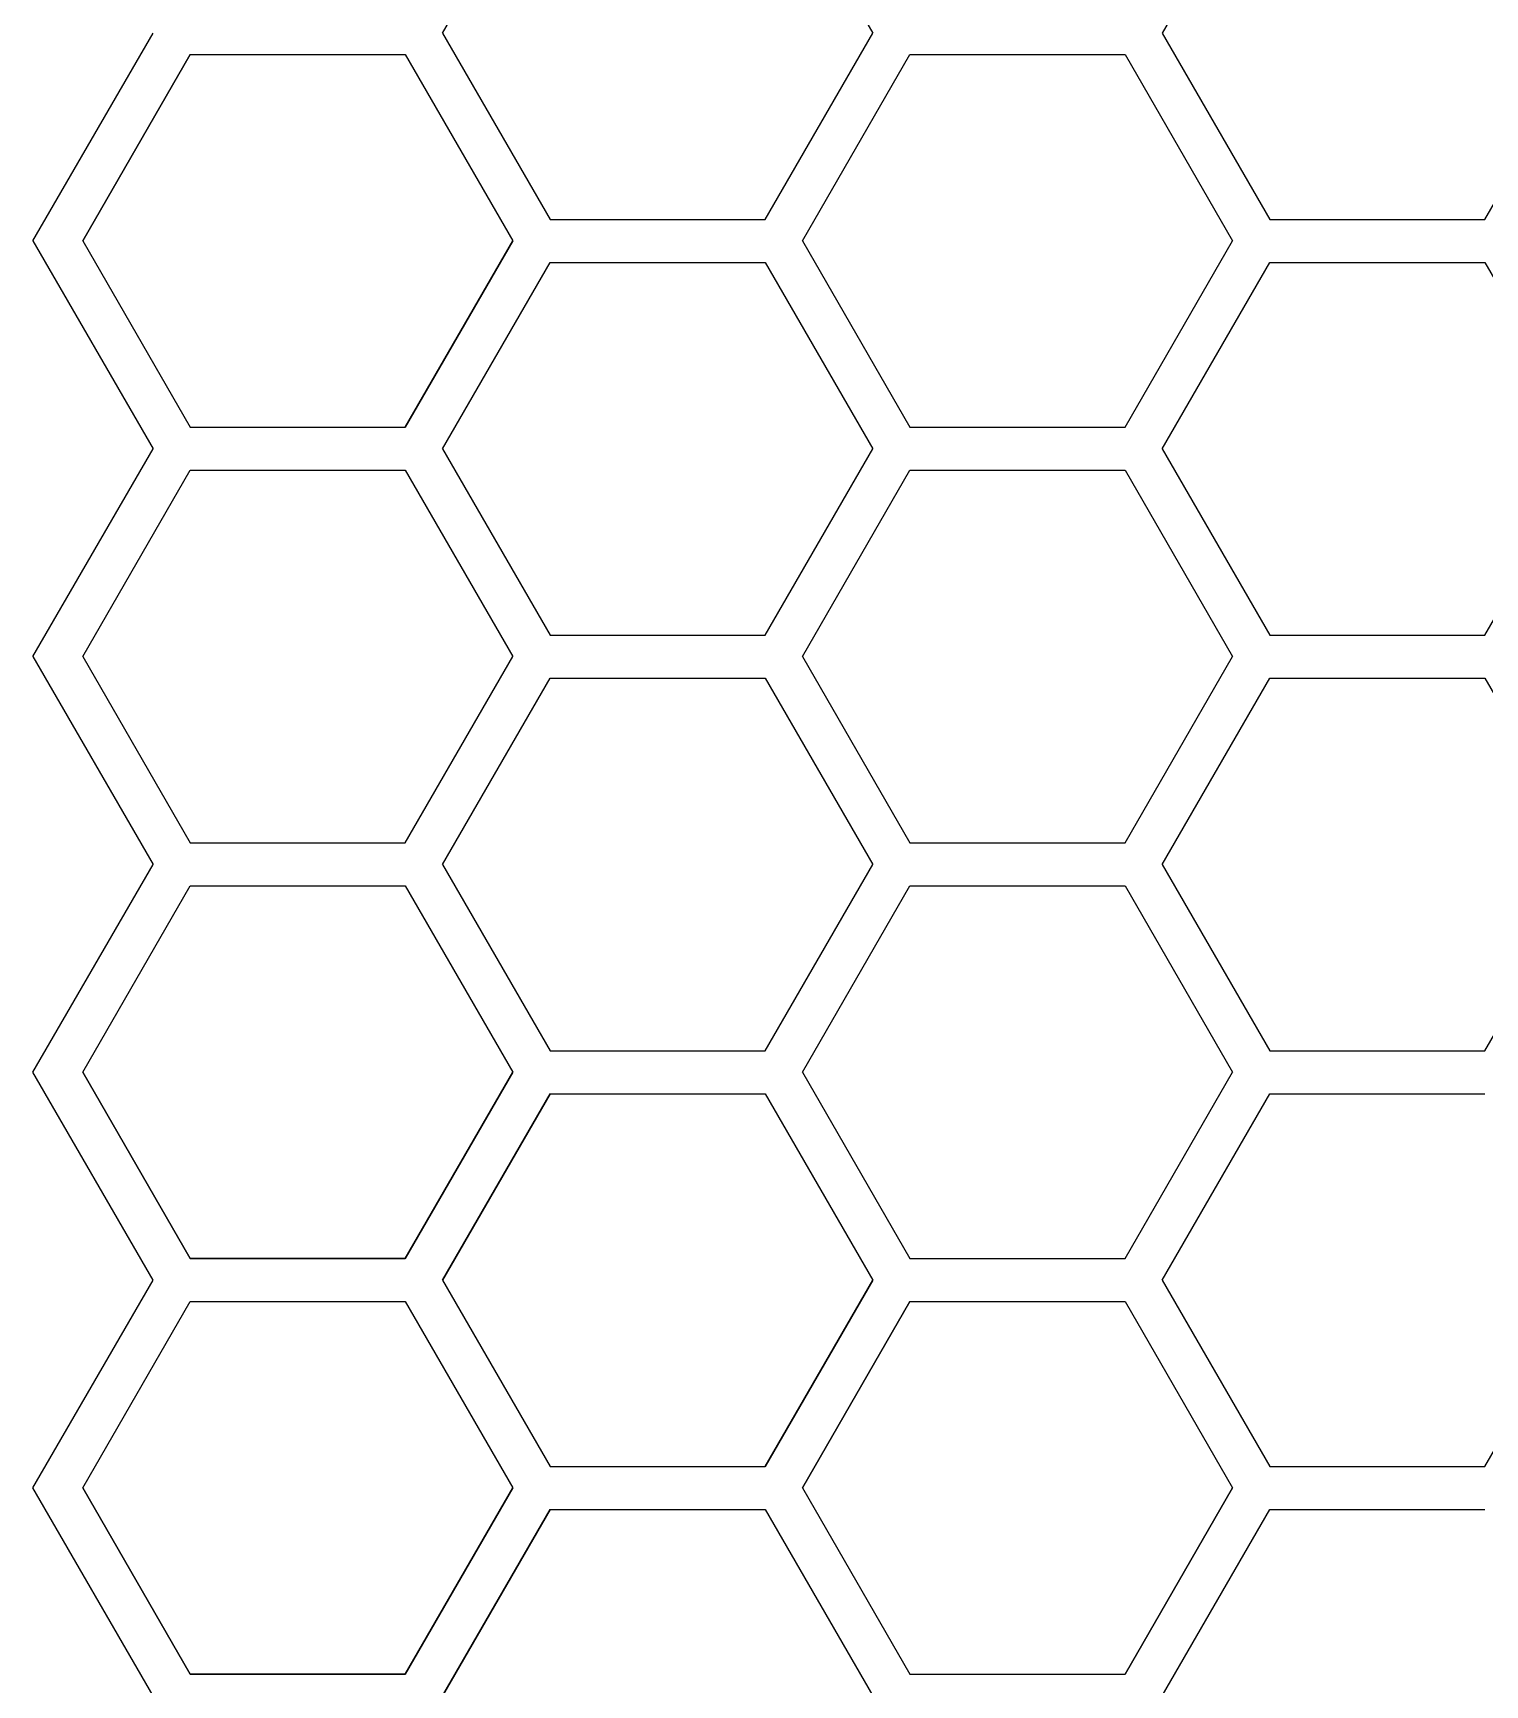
# Model space of a CAD drawing. Header units: millimetres. Extents: x 606 to 1123, y -612 to 146.
# Drawn here: x 605.7 to 740.7, y -454.9 to -301.3 of the extents above; entities that cross this region are included whole.
import ezdxf

# ---------------------------------------------------------------- set-up
doc = ezdxf.new("R2010")
doc.units = ezdxf.units.MM
doc.layers.get('0').update_dxf_attribs({"linetype": 'CONTINUOUS', "lineweight": 25})

msp = doc.modelspace()

# ---------------------------------------------------------------- linework, layer by layer
for p, q in [((643.76, -301.31), (653.76, -283.99)), ((643.76, -301.31), (653.76, -283.99)), ((643.76, -301.31), (653.76, -283.99)), ((673.76, -283.99), (683.76, -301.31)), ((673.76, -283.99), (683.76, -301.31)), ((673.76, -283.99), (683.76, -301.31)), ((720.68, -283.99), (710.68, -301.31)), ((720.68, -283.99), (710.68, -301.31)), ((720.68, -283.99), (710.68, -301.31)), ((605.67, -320.63), (616.83, -301.31)), ((605.67, -320.63), (616.83, -301.31)), ((605.67, -320.63), (616.83, -301.31)), ((643.76, -301.31), (653.76, -318.63)), ((643.76, -301.31), (653.76, -318.63)), ((643.76, -301.31), (653.76, -318.63)), ((643.76, -301.31), (653.76, -318.63)), ((643.76, -301.31), (653.76, -318.63)), ((643.76, -301.31), (653.76, -318.63)), ((673.76, -318.63), (683.76, -301.31)), ((673.76, -318.63), (683.76, -301.31)), ((673.76, -318.63), (683.76, -301.31)), ((673.76, -318.63), (683.76, -301.31)), ((673.76, -318.63), (683.76, -301.31)), ((673.76, -318.63), (683.76, -301.31)), ((710.68, -301.31), (720.68, -318.63)), ((710.68, -301.31), (720.68, -318.63)), ((710.68, -301.31), (720.68, -318.63)), ((710.68, -301.31), (720.68, -318.63)), ((710.68, -301.31), (720.68, -318.63)), ((710.68, -301.31), (720.68, -318.63)), ((710.68, -301.31), (720.68, -318.63)), ((710.68, -301.31), (720.68, -318.63)), ((710.68, -301.31), (720.68, -318.63)), ((740.68, -318.63), (750.68, -301.31)), ((740.68, -318.63), (750.68, -301.31)), ((740.68, -318.63), (750.68, -301.31)), ((620.29, -303.31), (610.29, -320.63)), ((610.29, -320.63), (620.29, -303.31)), ((610.29, -320.63), (620.29, -303.31)), ((620.29, -303.31), (610.29, -320.63)), ((610.29, -320.63), (620.29, -303.31)), ((610.29, -320.63), (620.29, -303.31)), ((620.29, -303.31), (610.29, -320.63)), ((610.29, -320.63), (620.29, -303.31)), ((610.29, -320.63), (620.29, -303.31)), ((620.29, -303.31), (640.29, -303.31)), ((620.29, -303.31), (640.29, -303.31)), ((620.29, -303.31), (640.29, -303.31)), ((620.29, -303.31), (640.29, -303.31)), ((620.29, -303.31), (640.29, -303.31)), ((620.29, -303.31), (640.29, -303.31)), ((620.29, -303.31), (640.29, -303.31)), ((620.29, -303.31), (640.29, -303.31)), ((620.29, -303.31), (640.29, -303.31)), ((640.29, -303.31), (650.29, -320.63)), ((640.29, -303.31), (650.29, -320.63)), ((640.29, -303.31), (650.29, -320.63)), ((640.29, -303.31), (650.29, -320.63)), ((640.29, -303.31), (650.29, -320.63)), ((640.29, -303.31), (650.29, -320.63)), ((640.29, -303.31), (650.29, -320.63)), ((640.29, -303.31), (650.29, -320.63)), ((640.29, -303.31), (650.29, -320.63)), ((677.22, -320.63), (687.22, -303.31)), ((677.22, -320.63), (687.22, -303.31)), ((677.22, -320.63), (687.22, -303.31)), ((677.22, -320.63), (687.22, -303.31)), ((677.22, -320.63), (687.22, -303.31)), ((677.22, -320.63), (687.22, -303.31)), ((687.22, -303.31), (707.22, -303.31)), ((687.22, -303.31), (707.22, -303.31)), ((687.22, -303.31), (707.22, -303.31)), ((687.22, -303.31), (707.22, -303.31)), ((687.22, -303.31), (707.22, -303.31)), ((687.22, -303.31), (707.22, -303.31)), ((707.22, -303.31), (717.22, -320.63)), ((707.22, -303.31), (717.22, -320.63)), ((707.22, -303.31), (717.22, -320.63)), ((707.22, -303.31), (717.22, -320.63)), ((707.22, -303.31), (717.22, -320.63)), ((707.22, -303.31), (717.22, -320.63)), ((653.76, -318.63), (673.76, -318.63)), ((653.76, -318.63), (673.76, -318.63)), ((653.76, -318.63), (673.76, -318.63)), ((653.76, -318.63), (673.76, -318.63)), ((653.76, -318.63), (673.76, -318.63)), ((653.76, -318.63), (673.76, -318.63)), ((720.68, -318.63), (740.68, -318.63)), ((720.68, -318.63), (740.68, -318.63)), ((720.68, -318.63), (740.68, -318.63)), ((720.68, -318.63), (740.68, -318.63)), ((720.68, -318.63), (740.68, -318.63)), ((720.68, -318.63), (740.68, -318.63)), ((720.68, -318.63), (740.68, -318.63)), ((720.68, -318.63), (740.68, -318.63)), ((720.68, -318.63), (740.68, -318.63)), ((605.67, -320.63), (616.83, -339.95)), ((605.67, -320.63), (616.83, -339.95)), ((605.67, -320.63), (616.83, -339.95)), ((610.29, -320.63), (620.29, -337.95)), ((610.29, -320.63), (620.29, -337.95)), ((610.29, -320.63), (620.29, -337.95)), ((610.29, -320.63), (620.29, -337.95)), ((610.29, -320.63), (620.29, -337.95)), ((610.29, -320.63), (620.29, -337.95)), ((610.29, -320.63), (620.29, -337.95)), ((610.29, -320.63), (620.29, -337.95)), ((610.29, -320.63), (620.29, -337.95)), ((650.29, -320.63), (640.29, -337.95)), ((640.29, -337.95), (650.29, -320.63)), ((640.29, -337.95), (650.29, -320.63)), ((650.29, -320.63), (640.29, -337.95)), ((640.29, -337.95), (650.29, -320.63)), ((640.29, -337.95), (650.29, -320.63)), ((650.29, -320.63), (640.29, -337.95)), ((640.29, -337.95), (650.29, -320.63)), ((640.29, -337.95), (650.29, -320.63)), ((677.22, -320.63), (687.22, -337.95)), ((677.22, -320.63), (687.22, -337.95)), ((677.22, -320.63), (687.22, -337.95)), ((677.22, -320.63), (687.22, -337.95)), ((677.22, -320.63), (687.22, -337.95)), ((677.22, -320.63), (687.22, -337.95)), ((707.22, -337.95), (717.22, -320.63)), ((707.22, -337.95), (717.22, -320.63)), ((707.22, -337.95), (717.22, -320.63)), ((707.22, -337.95), (717.22, -320.63)), ((707.22, -337.95), (717.22, -320.63)), ((707.22, -337.95), (717.22, -320.63)), ((643.76, -339.95), (653.76, -322.63)), ((643.76, -339.95), (653.76, -322.63)), ((643.76, -339.95), (653.76, -322.63)), ((643.76, -339.95), (653.76, -322.63)), ((643.76, -339.95), (653.76, -322.63)), ((643.76, -339.95), (653.76, -322.63)), ((653.76, -322.63), (673.76, -322.63)), ((653.76, -322.63), (673.76, -322.63)), ((653.76, -322.63), (673.76, -322.63)), ((653.76, -322.63), (673.76, -322.63)), ((653.76, -322.63), (673.76, -322.63)), ((653.76, -322.63), (673.76, -322.63)), ((673.76, -322.63), (683.76, -339.95)), ((673.76, -322.63), (683.76, -339.95)), ((673.76, -322.63), (683.76, -339.95)), ((673.76, -322.63), (683.76, -339.95)), ((673.76, -322.63), (683.76, -339.95)), ((673.76, -322.63), (683.76, -339.95)), ((710.68, -339.95), (720.68, -322.63)), ((710.68, -339.95), (720.68, -322.63)), ((710.68, -339.95), (720.68, -322.63)), ((710.68, -339.95), (720.68, -322.63)), ((710.68, -339.95), (720.68, -322.63)), ((710.68, -339.95), (720.68, -322.63)), ((720.68, -322.63), (740.68, -322.63)), ((720.68, -322.63), (740.68, -322.63)), ((720.68, -322.63), (740.68, -322.63)), ((720.68, -322.63), (740.68, -322.63)), ((720.68, -322.63), (740.68, -322.63)), ((720.68, -322.63), (740.68, -322.63)), ((740.68, -322.63), (750.68, -339.95)), ((740.68, -322.63), (750.68, -339.95)), ((740.68, -322.63), (750.68, -339.95)), ((620.29, -337.95), (640.29, -337.95)), ((620.29, -337.95), (640.29, -337.95)), ((620.29, -337.95), (640.29, -337.95)), ((620.29, -337.95), (640.29, -337.95)), ((620.29, -337.95), (640.29, -337.95)), ((620.29, -337.95), (640.29, -337.95)), ((620.29, -337.95), (640.29, -337.95)), ((620.29, -337.95), (640.29, -337.95)), ((620.29, -337.95), (640.29, -337.95)), ((687.22, -337.95), (707.22, -337.95)), ((687.22, -337.95), (707.22, -337.95)), ((687.22, -337.95), (707.22, -337.95)), ((687.22, -337.95), (707.22, -337.95)), ((687.22, -337.95), (707.22, -337.95)), ((687.22, -337.95), (707.22, -337.95)), ((605.67, -359.27), (616.83, -339.95)), ((605.67, -359.27), (616.83, -339.95)), ((605.67, -359.27), (616.83, -339.95)), ((643.76, -339.95), (653.76, -357.27)), ((643.76, -339.95), (653.76, -357.27)), ((643.76, -339.95), (653.76, -357.27)), ((643.76, -339.95), (653.76, -357.27)), ((643.76, -339.95), (653.76, -357.27)), ((643.76, -339.95), (653.76, -357.27)), ((673.76, -357.27), (683.76, -339.95)), ((673.76, -357.27), (683.76, -339.95)), ((673.76, -357.27), (683.76, -339.95)), ((673.76, -357.27), (683.76, -339.95)), ((673.76, -357.27), (683.76, -339.95)), ((673.76, -357.27), (683.76, -339.95)), ((710.68, -339.95), (720.68, -357.27)), ((710.68, -339.95), (720.68, -357.27)), ((710.68, -339.95), (720.68, -357.27)), ((710.68, -339.95), (720.68, -357.27)), ((710.68, -339.95), (720.68, -357.27)), ((710.68, -339.95), (720.68, -357.27)), ((740.68, -357.27), (750.68, -339.95)), ((740.68, -357.27), (750.68, -339.95)), ((740.68, -357.27), (750.68, -339.95)), ((610.29, -359.27), (620.29, -341.95)), ((610.29, -359.27), (620.29, -341.95)), ((610.29, -359.27), (620.29, -341.95)), ((610.29, -359.27), (620.29, -341.95)), ((610.29, -359.27), (620.29, -341.95)), ((610.29, -359.27), (620.29, -341.95)), ((620.29, -341.95), (640.29, -341.95)), ((620.29, -341.95), (640.29, -341.95)), ((620.29, -341.95), (640.29, -341.95)), ((620.29, -341.95), (640.29, -341.95)), ((620.29, -341.95), (640.29, -341.95)), ((620.29, -341.95), (640.29, -341.95)), ((640.29, -341.95), (650.29, -359.27)), ((640.29, -341.95), (650.29, -359.27)), ((640.29, -341.95), (650.29, -359.27)), ((640.29, -341.95), (650.29, -359.27)), ((640.29, -341.95), (650.29, -359.27)), ((640.29, -341.95), (650.29, -359.27)), ((677.22, -359.27), (687.22, -341.95)), ((677.22, -359.27), (687.22, -341.95)), ((677.22, -359.27), (687.22, -341.95)), ((677.22, -359.27), (687.22, -341.95)), ((677.22, -359.27), (687.22, -341.95)), ((677.22, -359.27), (687.22, -341.95)), ((677.22, -359.27), (687.22, -341.95)), ((677.22, -359.27), (687.22, -341.95)), ((677.22, -359.27), (687.22, -341.95)), ((687.22, -341.95), (707.22, -341.95)), ((687.22, -341.95), (707.22, -341.95)), ((687.22, -341.95), (707.22, -341.95)), ((687.22, -341.95), (707.22, -341.95)), ((687.22, -341.95), (707.22, -341.95)), ((687.22, -341.95), (707.22, -341.95)), ((687.22, -341.95), (707.22, -341.95)), ((687.22, -341.95), (707.22, -341.95)), ((687.22, -341.95), (707.22, -341.95)), ((707.22, -341.95), (717.22, -359.27)), ((707.22, -341.95), (717.22, -359.27)), ((707.22, -341.95), (717.22, -359.27)), ((707.22, -341.95), (717.22, -359.27)), ((707.22, -341.95), (717.22, -359.27)), ((707.22, -341.95), (717.22, -359.27)), ((707.22, -341.95), (717.22, -359.27)), ((707.22, -341.95), (717.22, -359.27)), ((707.22, -341.95), (717.22, -359.27)), ((653.76, -357.27), (673.76, -357.27)), ((653.76, -357.27), (673.76, -357.27)), ((653.76, -357.27), (673.76, -357.27)), ((653.76, -357.27), (673.76, -357.27)), ((653.76, -357.27), (673.76, -357.27)), ((653.76, -357.27), (673.76, -357.27)), ((720.68, -357.27), (740.68, -357.27)), ((720.68, -357.27), (740.68, -357.27)), ((720.68, -357.27), (740.68, -357.27)), ((720.68, -357.27), (740.68, -357.27)), ((720.68, -357.27), (740.68, -357.27)), ((720.68, -357.27), (740.68, -357.27)), ((605.67, -359.27), (616.83, -378.59)), ((605.67, -359.27), (616.83, -378.59)), ((605.67, -359.27), (616.83, -378.59)), ((610.29, -359.27), (620.29, -376.59)), ((610.29, -359.27), (620.29, -376.59)), ((610.29, -359.27), (620.29, -376.59)), ((610.29, -359.27), (620.29, -376.59)), ((610.29, -359.27), (620.29, -376.59)), ((610.29, -359.27), (620.29, -376.59)), ((640.29, -376.59), (650.29, -359.27)), ((640.29, -376.59), (650.29, -359.27)), ((640.29, -376.59), (650.29, -359.27)), ((640.29, -376.59), (650.29, -359.27)), ((640.29, -376.59), (650.29, -359.27)), ((640.29, -376.59), (650.29, -359.27)), ((677.22, -359.27), (687.22, -376.59)), ((677.22, -359.27), (687.22, -376.59)), ((677.22, -359.27), (687.22, -376.59)), ((677.22, -359.27), (687.22, -376.59)), ((677.22, -359.27), (687.22, -376.59)), ((677.22, -359.27), (687.22, -376.59)), ((677.22, -359.27), (687.22, -376.59)), ((677.22, -359.27), (687.22, -376.59)), ((677.22, -359.27), (687.22, -376.59)), ((707.22, -376.59), (717.22, -359.27)), ((707.22, -376.59), (717.22, -359.27)), ((707.22, -376.59), (717.22, -359.27)), ((707.22, -376.59), (717.22, -359.27)), ((707.22, -376.59), (717.22, -359.27)), ((707.22, -376.59), (717.22, -359.27)), ((707.22, -376.59), (717.22, -359.27)), ((707.22, -376.59), (717.22, -359.27)), ((707.22, -376.59), (717.22, -359.27)), ((643.76, -378.59), (653.76, -361.27)), ((643.76, -378.59), (653.76, -361.27)), ((643.76, -378.59), (653.76, -361.27)), ((643.76, -378.59), (653.76, -361.27)), ((643.76, -378.59), (653.76, -361.27)), ((643.76, -378.59), (653.76, -361.27)), ((653.76, -361.27), (673.76, -361.27)), ((653.76, -361.27), (673.76, -361.27)), ((653.76, -361.27), (673.76, -361.27)), ((653.76, -361.27), (673.76, -361.27)), ((653.76, -361.27), (673.76, -361.27)), ((653.76, -361.27), (673.76, -361.27)), ((673.76, -361.27), (683.76, -378.59)), ((673.76, -361.27), (683.76, -378.59)), ((673.76, -361.27), (683.76, -378.59)), ((673.76, -361.27), (683.76, -378.59)), ((673.76, -361.27), (683.76, -378.59)), ((673.76, -361.27), (683.76, -378.59)), ((710.68, -378.59), (720.68, -361.27)), ((710.68, -378.59), (720.68, -361.27)), ((710.68, -378.59), (720.68, -361.27)), ((720.68, -361.27), (740.68, -361.27)), ((720.68, -361.27), (740.68, -361.27)), ((720.68, -361.27), (740.68, -361.27)), ((740.68, -361.27), (750.68, -378.59)), ((740.68, -361.27), (750.68, -378.59)), ((740.68, -361.27), (750.68, -378.59)), ((620.29, -376.59), (640.29, -376.59)), ((620.29, -376.59), (640.29, -376.59)), ((620.29, -376.59), (640.29, -376.59)), ((620.29, -376.59), (640.29, -376.59)), ((620.29, -376.59), (640.29, -376.59)), ((620.29, -376.59), (640.29, -376.59)), ((620.29, -376.59), (640.29, -376.59)), ((620.29, -376.59), (640.29, -376.59)), ((620.29, -376.59), (640.29, -376.59)), ((620.29, -376.59), (640.29, -376.59)), ((620.29, -376.59), (640.29, -376.59)), ((620.29, -376.59), (640.29, -376.59)), ((687.22, -376.59), (707.22, -376.59)), ((687.22, -376.59), (707.22, -376.59)), ((687.22, -376.59), (707.22, -376.59)), ((687.22, -376.59), (707.22, -376.59)), ((687.22, -376.59), (707.22, -376.59)), ((687.22, -376.59), (707.22, -376.59)), ((687.22, -376.59), (707.22, -376.59)), ((687.22, -376.59), (707.22, -376.59)), ((687.22, -376.59), (707.22, -376.59)), ((605.67, -397.91), (616.83, -378.59)), ((605.67, -397.91), (616.83, -378.59)), ((605.67, -397.91), (616.83, -378.59)), ((643.76, -378.59), (653.76, -395.91)), ((643.76, -378.59), (653.76, -395.91)), ((643.76, -378.59), (653.76, -395.91)), ((643.76, -378.59), (653.76, -395.91)), ((643.76, -378.59), (653.76, -395.91)), ((643.76, -378.59), (653.76, -395.91)), ((673.76, -395.91), (683.76, -378.59)), ((673.76, -395.91), (683.76, -378.59)), ((673.76, -395.91), (683.76, -378.59)), ((673.76, -395.91), (683.76, -378.59)), ((673.76, -395.91), (683.76, -378.59)), ((673.76, -395.91), (683.76, -378.59)), ((710.68, -378.59), (720.68, -395.91)), ((710.68, -378.59), (720.68, -395.91)), ((710.68, -378.59), (720.68, -395.91)), ((740.68, -395.91), (750.68, -378.59)), ((740.68, -395.91), (750.68, -378.59)), ((740.68, -395.91), (750.68, -378.59)), ((610.29, -397.91), (620.29, -380.59)), ((610.29, -397.91), (620.29, -380.59)), ((610.29, -397.91), (620.29, -380.59)), ((610.29, -397.91), (620.29, -380.59)), ((610.29, -397.91), (620.29, -380.59)), ((610.29, -397.91), (620.29, -380.59)), ((620.29, -380.59), (640.29, -380.59)), ((620.29, -380.59), (640.29, -380.59)), ((620.29, -380.59), (640.29, -380.59)), ((620.29, -380.59), (640.29, -380.59)), ((620.29, -380.59), (640.29, -380.59)), ((620.29, -380.59), (640.29, -380.59)), ((620.29, -380.59), (640.29, -380.59)), ((620.29, -380.59), (640.29, -380.59)), ((620.29, -380.59), (640.29, -380.59)), ((640.29, -380.59), (650.29, -397.91)), ((640.29, -380.59), (650.29, -397.91)), ((640.29, -380.59), (650.29, -397.91)), ((640.29, -380.59), (650.29, -397.91)), ((640.29, -380.59), (650.29, -397.91)), ((640.29, -380.59), (650.29, -397.91)), ((677.22, -397.91), (687.22, -380.59)), ((677.22, -397.91), (687.22, -380.59)), ((677.22, -397.91), (687.22, -380.59)), ((677.22, -397.91), (687.22, -380.59)), ((677.22, -397.91), (687.22, -380.59)), ((677.22, -397.91), (687.22, -380.59)), ((677.22, -397.91), (687.22, -380.59)), ((677.22, -397.91), (687.22, -380.59)), ((677.22, -397.91), (687.22, -380.59)), ((687.22, -380.59), (707.22, -380.59)), ((687.22, -380.59), (707.22, -380.59)), ((687.22, -380.59), (707.22, -380.59)), ((687.22, -380.59), (707.22, -380.59)), ((687.22, -380.59), (707.22, -380.59)), ((687.22, -380.59), (707.22, -380.59)), ((687.22, -380.59), (707.22, -380.59)), ((687.22, -380.59), (707.22, -380.59)), ((687.22, -380.59), (707.22, -380.59)), ((707.22, -380.59), (717.22, -397.91)), ((707.22, -380.59), (717.22, -397.91)), ((707.22, -380.59), (717.22, -397.91)), ((707.22, -380.59), (717.22, -397.91)), ((707.22, -380.59), (717.22, -397.91)), ((707.22, -380.59), (717.22, -397.91)), ((707.22, -380.59), (717.22, -397.91)), ((707.22, -380.59), (717.22, -397.91)), ((707.22, -380.59), (717.22, -397.91)), ((653.76, -395.91), (673.76, -395.91)), ((653.76, -395.91), (673.76, -395.91)), ((653.76, -395.91), (673.76, -395.91)), ((653.76, -395.91), (673.76, -395.91)), ((653.76, -395.91), (673.76, -395.91)), ((653.76, -395.91), (673.76, -395.91)), ((720.68, -395.91), (740.68, -395.91)), ((720.68, -395.91), (740.68, -395.91)), ((720.68, -395.91), (740.68, -395.91)), ((616.83, -417.23), (605.67, -397.91)), ((616.83, -417.23), (605.67, -397.91)), ((616.83, -417.23), (605.67, -397.91)), ((610.29, -397.91), (620.29, -415.23)), ((610.29, -397.91), (620.29, -415.23)), ((620.29, -415.23), (610.29, -397.91)), ((610.29, -397.91), (620.29, -415.23)), ((610.29, -397.91), (620.29, -415.23)), ((620.29, -415.23), (610.29, -397.91)), ((610.29, -397.91), (620.29, -415.23)), ((610.29, -397.91), (620.29, -415.23)), ((620.29, -415.23), (610.29, -397.91)), ((640.29, -415.23), (650.29, -397.91)), ((650.29, -397.91), (640.29, -415.23)), ((640.29, -415.23), (650.29, -397.91)), ((640.29, -415.23), (650.29, -397.91)), ((650.29, -397.91), (640.29, -415.23)), ((640.29, -415.23), (650.29, -397.91)), ((640.29, -415.23), (650.29, -397.91)), ((650.29, -397.91), (640.29, -415.23)), ((640.29, -415.23), (650.29, -397.91)), ((677.22, -397.91), (687.22, -415.23)), ((677.22, -397.91), (687.22, -415.23)), ((677.22, -397.91), (687.22, -415.23)), ((677.22, -397.91), (687.22, -415.23)), ((677.22, -397.91), (687.22, -415.23)), ((677.22, -397.91), (687.22, -415.23)), ((677.22, -397.91), (687.22, -415.23)), ((677.22, -397.91), (687.22, -415.23)), ((677.22, -397.91), (687.22, -415.23)), ((707.22, -415.23), (717.22, -397.91)), ((707.22, -415.23), (717.22, -397.91)), ((707.22, -415.23), (717.22, -397.91)), ((707.22, -415.23), (717.22, -397.91)), ((707.22, -415.23), (717.22, -397.91)), ((707.22, -415.23), (717.22, -397.91)), ((707.22, -415.23), (717.22, -397.91)), ((707.22, -415.23), (717.22, -397.91)), ((707.22, -415.23), (717.22, -397.91)), ((643.76, -417.23), (653.76, -399.91)), ((653.76, -399.91), (643.76, -417.23)), ((643.76, -417.23), (653.76, -399.91)), ((653.76, -399.91), (643.76, -417.23)), ((643.76, -417.23), (653.76, -399.91)), ((653.76, -399.91), (643.76, -417.23)), ((653.76, -399.91), (673.76, -399.91)), ((653.76, -399.91), (673.76, -399.91)), ((653.76, -399.91), (673.76, -399.91)), ((653.76, -399.91), (673.76, -399.91)), ((653.76, -399.91), (673.76, -399.91)), ((653.76, -399.91), (673.76, -399.91)), ((673.76, -399.91), (683.76, -417.23)), ((673.76, -399.91), (683.76, -417.23)), ((673.76, -399.91), (683.76, -417.23)), ((673.76, -399.91), (683.76, -417.23)), ((673.76, -399.91), (683.76, -417.23)), ((673.76, -399.91), (683.76, -417.23)), ((710.68, -417.23), (720.68, -399.91)), ((710.68, -417.23), (720.68, -399.91)), ((710.68, -417.23), (720.68, -399.91)), ((710.68, -417.23), (720.68, -399.91)), ((710.68, -417.23), (720.68, -399.91)), ((710.68, -417.23), (720.68, -399.91)), ((720.68, -399.91), (740.68, -399.91)), ((720.68, -399.91), (740.68, -399.91)), ((720.68, -399.91), (740.68, -399.91)), ((720.68, -399.91), (740.68, -399.91)), ((720.68, -399.91), (740.68, -399.91)), ((720.68, -399.91), (740.68, -399.91)), ((620.29, -415.23), (640.29, -415.23)), ((620.29, -415.23), (640.29, -415.23)), ((620.29, -415.23), (640.29, -415.23)), ((640.29, -415.23), (620.29, -415.23)), ((620.29, -415.23), (640.29, -415.23)), ((620.29, -415.23), (640.29, -415.23)), ((620.29, -415.23), (640.29, -415.23)), ((620.29, -415.23), (640.29, -415.23)), ((640.29, -415.23), (620.29, -415.23)), ((620.29, -415.23), (640.29, -415.23)), ((620.29, -415.23), (640.29, -415.23)), ((620.29, -415.23), (640.29, -415.23)), ((620.29, -415.23), (640.29, -415.23)), ((640.29, -415.23), (620.29, -415.23)), ((620.29, -415.23), (640.29, -415.23)), ((687.22, -415.23), (707.22, -415.23)), ((687.22, -415.23), (707.22, -415.23)), ((687.22, -415.23), (707.22, -415.23)), ((687.22, -415.23), (707.22, -415.23)), ((687.22, -415.23), (707.22, -415.23)), ((687.22, -415.23), (707.22, -415.23)), ((687.22, -415.23), (707.22, -415.23)), ((687.22, -415.23), (707.22, -415.23)), ((687.22, -415.23), (707.22, -415.23)), ((605.67, -436.55), (616.83, -417.23)), ((605.67, -436.55), (616.83, -417.23)), ((605.67, -436.55), (616.83, -417.23)), ((643.76, -417.23), (653.76, -434.55)), ((643.76, -417.23), (653.76, -434.55)), ((643.76, -417.23), (653.76, -434.55)), ((643.76, -417.23), (653.76, -434.55)), ((643.76, -417.23), (653.76, -434.55)), ((643.76, -417.23), (653.76, -434.55)), ((673.76, -434.55), (683.76, -417.23)), ((683.76, -417.23), (673.76, -434.55)), ((673.76, -434.55), (683.76, -417.23)), ((683.76, -417.23), (673.76, -434.55)), ((673.76, -434.55), (683.76, -417.23)), ((683.76, -417.23), (673.76, -434.55)), ((710.68, -417.23), (720.68, -434.55)), ((710.68, -417.23), (720.68, -434.55)), ((710.68, -417.23), (720.68, -434.55)), ((710.68, -417.23), (720.68, -434.55)), ((710.68, -417.23), (720.68, -434.55)), ((710.68, -417.23), (720.68, -434.55)), ((740.68, -434.55), (750.68, -417.23)), ((740.68, -434.55), (750.68, -417.23)), ((740.68, -434.55), (750.68, -417.23)), ((610.29, -436.55), (620.29, -419.23)), ((610.29, -436.55), (620.29, -419.23)), ((610.29, -436.55), (620.29, -419.23)), ((610.29, -436.55), (620.29, -419.23)), ((610.29, -436.55), (620.29, -419.23)), ((610.29, -436.55), (620.29, -419.23)), ((620.29, -419.23), (640.29, -419.23)), ((620.29, -419.23), (640.29, -419.23)), ((620.29, -419.23), (640.29, -419.23)), ((620.29, -419.23), (640.29, -419.23)), ((620.29, -419.23), (640.29, -419.23)), ((620.29, -419.23), (640.29, -419.23)), ((620.29, -419.23), (640.29, -419.23)), ((620.29, -419.23), (640.29, -419.23)), ((620.29, -419.23), (640.29, -419.23)), ((640.29, -419.23), (650.29, -436.55)), ((640.29, -419.23), (650.29, -436.55)), ((640.29, -419.23), (650.29, -436.55)), ((640.29, -419.23), (650.29, -436.55)), ((640.29, -419.23), (650.29, -436.55)), ((640.29, -419.23), (650.29, -436.55)), ((677.22, -436.55), (687.22, -419.23)), ((687.22, -419.23), (677.22, -436.55)), ((677.22, -436.55), (687.22, -419.23)), ((677.22, -436.55), (687.22, -419.23)), ((687.22, -419.23), (677.22, -436.55)), ((677.22, -436.55), (687.22, -419.23)), ((677.22, -436.55), (687.22, -419.23)), ((687.22, -419.23), (677.22, -436.55)), ((677.22, -436.55), (687.22, -419.23)), ((687.22, -419.23), (707.22, -419.23)), ((687.22, -419.23), (707.22, -419.23)), ((687.22, -419.23), (707.22, -419.23)), ((687.22, -419.23), (707.22, -419.23)), ((687.22, -419.23), (707.22, -419.23)), ((687.22, -419.23), (707.22, -419.23)), ((687.22, -419.23), (707.22, -419.23)), ((687.22, -419.23), (707.22, -419.23)), ((687.22, -419.23), (707.22, -419.23)), ((707.22, -419.23), (717.22, -436.55)), ((707.22, -419.23), (717.22, -436.55)), ((707.22, -419.23), (717.22, -436.55)), ((707.22, -419.23), (717.22, -436.55)), ((707.22, -419.23), (717.22, -436.55)), ((707.22, -419.23), (717.22, -436.55)), ((707.22, -419.23), (717.22, -436.55)), ((707.22, -419.23), (717.22, -436.55)), ((707.22, -419.23), (717.22, -436.55)), ((653.76, -434.55), (673.76, -434.55)), ((653.76, -434.55), (673.76, -434.55)), ((653.76, -434.55), (673.76, -434.55)), ((653.76, -434.55), (673.76, -434.55)), ((653.76, -434.55), (673.76, -434.55)), ((653.76, -434.55), (673.76, -434.55)), ((720.68, -434.55), (740.68, -434.55)), ((720.68, -434.55), (740.68, -434.55)), ((720.68, -434.55), (740.68, -434.55)), ((720.68, -434.55), (740.68, -434.55)), ((720.68, -434.55), (740.68, -434.55)), ((720.68, -434.55), (740.68, -434.55)), ((616.83, -455.87), (605.67, -436.55)), ((616.83, -455.87), (605.67, -436.55)), ((616.83, -455.87), (605.67, -436.55)), ((610.29, -436.55), (620.29, -453.87)), ((620.29, -453.87), (610.29, -436.55)), ((610.29, -436.55), (620.29, -453.87)), ((610.29, -436.55), (620.29, -453.87)), ((620.29, -453.87), (610.29, -436.55)), ((610.29, -436.55), (620.29, -453.87)), ((610.29, -436.55), (620.29, -453.87)), ((620.29, -453.87), (610.29, -436.55)), ((610.29, -436.55), (620.29, -453.87)), ((650.29, -436.55), (640.29, -453.87)), ((640.29, -453.87), (650.29, -436.55)), ((640.29, -453.87), (650.29, -436.55)), ((650.29, -436.55), (640.29, -453.87)), ((640.29, -453.87), (650.29, -436.55)), ((640.29, -453.87), (650.29, -436.55)), ((650.29, -436.55), (640.29, -453.87)), ((640.29, -453.87), (650.29, -436.55)), ((640.29, -453.87), (650.29, -436.55)), ((677.22, -436.55), (687.22, -453.87)), ((677.22, -436.55), (687.22, -453.87)), ((677.22, -436.55), (687.22, -453.87)), ((677.22, -436.55), (687.22, -453.87)), ((677.22, -436.55), (687.22, -453.87)), ((677.22, -436.55), (687.22, -453.87)), ((677.22, -436.55), (687.22, -453.87)), ((677.22, -436.55), (687.22, -453.87)), ((677.22, -436.55), (687.22, -453.87)), ((707.22, -453.87), (717.22, -436.55)), ((717.22, -436.55), (707.22, -453.87)), ((707.22, -453.87), (717.22, -436.55)), ((707.22, -453.87), (717.22, -436.55)), ((717.22, -436.55), (707.22, -453.87)), ((707.22, -453.87), (717.22, -436.55)), ((707.22, -453.87), (717.22, -436.55)), ((717.22, -436.55), (707.22, -453.87)), ((707.22, -453.87), (717.22, -436.55)), ((653.76, -438.55), (643.76, -455.87)), ((643.76, -455.87), (653.76, -438.55)), ((653.76, -438.55), (643.76, -455.87)), ((643.76, -455.87), (653.76, -438.55)), ((653.76, -438.55), (643.76, -455.87)), ((643.76, -455.87), (653.76, -438.55)), ((653.76, -438.55), (673.76, -438.55)), ((653.76, -438.55), (673.76, -438.55)), ((653.76, -438.55), (673.76, -438.55)), ((653.76, -438.55), (673.76, -438.55)), ((653.76, -438.55), (673.76, -438.55)), ((653.76, -438.55), (673.76, -438.55)), ((673.76, -438.55), (683.76, -455.87)), ((673.76, -438.55), (683.76, -455.87)), ((673.76, -438.55), (683.76, -455.87)), ((673.76, -438.55), (683.76, -455.87)), ((673.76, -438.55), (683.76, -455.87)), ((673.76, -438.55), (683.76, -455.87)), ((710.68, -455.87), (720.68, -438.55)), ((710.68, -455.87), (720.68, -438.55)), ((710.68, -455.87), (720.68, -438.55)), ((720.68, -438.55), (740.68, -438.55)), ((720.68, -438.55), (740.68, -438.55)), ((720.68, -438.55), (740.68, -438.55)), ((640.29, -453.87), (620.29, -453.87)), ((620.29, -453.87), (640.29, -453.87)), ((620.29, -453.87), (640.29, -453.87)), ((640.29, -453.87), (620.29, -453.87)), ((620.29, -453.87), (640.29, -453.87)), ((620.29, -453.87), (640.29, -453.87)), ((640.29, -453.87), (620.29, -453.87)), ((620.29, -453.87), (640.29, -453.87)), ((620.29, -453.87), (640.29, -453.87)), ((687.22, -453.87), (707.22, -453.87)), ((687.22, -453.87), (707.22, -453.87)), ((687.22, -453.87), (707.22, -453.87)), ((687.22, -453.87), (707.22, -453.87)), ((687.22, -453.87), (707.22, -453.87)), ((687.22, -453.87), (707.22, -453.87)), ((687.22, -453.87), (707.22, -453.87)), ((687.22, -453.87), (707.22, -453.87)), ((687.22, -453.87), (707.22, -453.87))]:
    msp.add_line(p, q)

doc.saveas('drawing.dxf')
